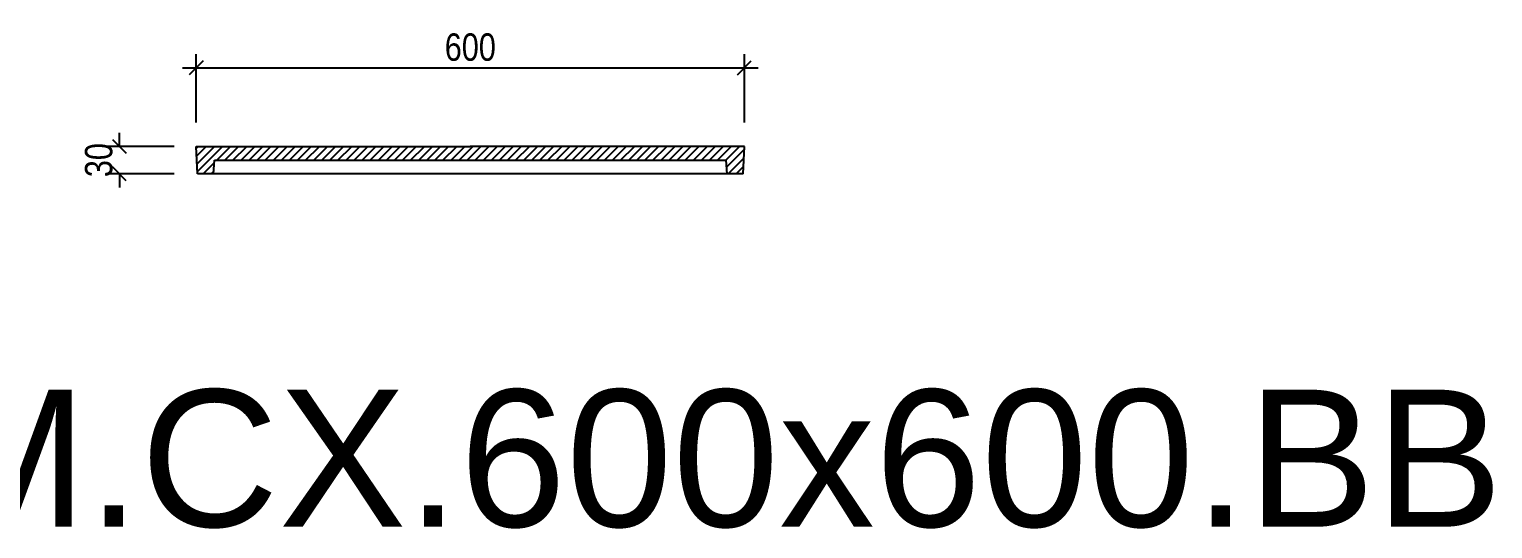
# Model space of a CAD drawing. Header units: feet. Extents: x 0 to 46220, y -100 to 29800.
# Drawn here: x 35215 to 36817, y 21649 to 22196 of the extents above; entities that cross this region are included whole.
import ezdxf
from ezdxf.enums import TextEntityAlignment as Align

# ---------------------------------------------------------------- set-up
doc = ezdxf.new("R2010")
doc.units = ezdxf.units.FT
doc.header["$MEASUREMENT"] = 0
doc.layers.get('Defpoints').update_dxf_attribs({"color": 8})
for name, color, linetype in [('1', 1, 'Continuous'), ('VHG-Dim', 140, 'Continuous'), ('VHG-Nap3', 251, 'Continuous'), ('VHG-Nap4', 7, 'Continuous'), ('VHG-Text', 7, 'Continuous'), ('VHG-Thep', 1, 'Continuous')]:
    doc.layers.add(name, color=color, linetype=linetype)
doc.styles.add('VHG-Unicode.Bold', font='arial.ttf', dxfattribs={"width": 0.8})
doc.styles.add('VHG-Unicode.Regular', font='arial.ttf', dxfattribs={"width": 0.8})
doc.dimstyles.new('VHG1-15', dxfattribs={"dimscale": 150, "dimtxt": 0.2, "dimasz": 0.1, "dimexe": 0.1, "dimexo": 0.1, "dimgap": 0.05, "dimtad": 1, "dimdec": 0, "dimzin": 0, "dimdsep": 46, "dimtxsty": 'VHG-Unicode.Regular', "dimblk": 'OBLIQUE', "dimcen": 0.1, "dimdle": 0.1, "dimclrd": 140, "dimclre": 140, "dimclrt": 7, "dimaunit": 1, "dimadec": 3, "dimazin": 0, "dimtfac": 1, "dimtdec": 0, "dimtix": 1, "dimtofl": 0, "dimtmove": 0, "dimatfit": 3, "dimldrblk": 'DOTSMALL', "dimfxl": 0.4, "dimfxlon": 1, "dimtolj": 1, "dimtzin": 0, "dimarcsym": 0})

# ---------------------------------------------------------------- blocks, each defined once
blk = doc.blocks.new('_Oblique')
at = {"layer": 'VHG-Dim', "linetype": 'ByBlock', "lineweight": -2}
blk.add_line((-0.5, -0.5), (0.5, 0.5), dxfattribs=at)
blk = doc.blocks.new('*D390')
at = {"layer": 'Defpoints', "color": 0, "transparency": 16777216}
for p in [(35997.7, 22153.3), (35397.7, 22067.3), (35997.7, 22067.3)]:
    blk.add_point(p, dxfattribs=at)
at = {"layer": 'VHG-Dim', "color": 140, "lineweight": -2, "transparency": 16777216}
for p, q in [((35397.7, 22093.3), (35397.7, 22168.3)), ((35997.7, 22093.3), (35997.7, 22168.3)), ((35382.7, 22153.3), (36012.7, 22153.3))]:
    blk.add_line(p, q, dxfattribs=at)
at = {"layer": 'VHG-Dim', "color": 140, "lineweight": -2, "transparency": 16777216, "xscale": 15, "yscale": 15, "zscale": 15, "rotation": 180}
blk.add_blockref('_Oblique', (35397.7, 22153.3), dxfattribs=at)
at = {"layer": 'VHG-Dim', "color": 140, "lineweight": -2, "transparency": 16777216, "xscale": 15, "yscale": 15, "zscale": 15}
blk.add_blockref('_Oblique', (35997.7, 22153.3), dxfattribs=at)
at = {"layer": 'VHG-Dim', "color": 7, "transparency": 16777216, "insert": (35697.7, 22175.8), "char_height": 30, "attachment_point": 5, "style": 'VHG-Unicode.Regular'}
blk.add_mtext('\\A1;600', dxfattribs=at)
blk = doc.blocks.new('_DotSmall')
at = {"layer": 'VHG-Thep', "linetype": 'ByBlock', "const_width": 0.5}
blk.add_lwpolyline([(-0.0625, 0, 1), (0.0625, 0, 1)], format="xyb", close=True, dxfattribs=at)
blk = doc.blocks.new('*D393')
at = {"layer": 'Defpoints', "color": 0, "transparency": 16777216}
for p in [(35397.7, 22067.3), (35313.7, 22037.3), (35397.7, 22037.3)]:
    blk.add_point(p, dxfattribs=at)
at = {"layer": 'VHG-Dim', "color": 140, "lineweight": -2, "transparency": 16777216}
for p, q in [((35313.7, 22067.3), (35313.7, 22082.3)), ((35373.7, 22067.3), (35298.7, 22067.3)), ((35373.7, 22037.3), (35298.7, 22037.3)), ((35313.7, 22037.3), (35313.7, 22022.3))]:
    blk.add_line(p, q, dxfattribs=at)
at = {"layer": 'VHG-Dim', "color": 140, "lineweight": -2, "transparency": 16777216, "xscale": 15, "yscale": 15, "zscale": 15}
for p, rotation in [((35313.7, 22067.3), 270), ((35313.7, 22037.3), 90)]:
    blk.add_blockref('_Oblique', p, dxfattribs=dict(at, rotation=rotation))
at = {"layer": 'VHG-Dim', "color": 7, "transparency": 16777216, "insert": (35291.2, 22052.3), "char_height": 30, "attachment_point": 5, "rotation": 90, "style": 'VHG-Unicode.Regular'}
blk.add_mtext('\\A1;30', dxfattribs=at)
blk = doc.blocks.new('VIN.TNM.CX.500x500.BB')
at = {"layer": 'VHG-Nap3'}
h = blk.add_hatch(dxfattribs=at)
h.set_pattern_fill('ANSI31', color=256, scale=50)
h.set_pattern_definition([(45, (746.0686, -1343.582), (-4.419417, 4.419417), [])])
h.paths.add_polyline_path([(0, 0), (-300, 0), (-298.5, -30), (-281, -30), (-280, -15), (0, -15), (280, -15), (281, -30), (298.5, -30), (300, 0)])
at = {"layer": 'VHG-Nap4'}
for p, q in [((-298.5, -30), (-300, 0)), ((-300, 0), (0, 0)), ((300, 0), (0, 0)), ((298.5, -30), (300, 0)), ((-281, -30), (-280, -15)), ((-280, -15), (280, -15)), ((281, -30), (280, -15)), ((298.5, -30), (-298.5, -30))]:
    blk.add_line(p, q, dxfattribs=at)

msp = doc.modelspace()

# ---------------------------------------------------------------- block references
at = {"layer": '1'}
msp.add_blockref('VIN.TNM.CX.500x500.BB', (35697.7, 22067.3), dxfattribs=at)

# ---------------------------------------------------------------- texts
at = {"layer": 'VHG-Text', "style": 'VHG-Unicode.Bold'}
msp.add_text('VIN.TNM.CX.600x600.BB', height=150, dxfattribs=at).set_placement((35622.4, 21651.1), align=Align.CENTER)

# ---------------------------------------------------------------- dimensions: what is measured, and where the dimension line sits
at = {"layer": 'VHG-Dim'}
dim = msp.add_linear_dim(base=(35997.7, 22153.3), p1=(35397.7, 22067.3), p2=(35997.7, 22067.3), dimstyle='VHG1-15', dxfattribs=at)
dim.commit()
dim.dimension.update_dxf_attribs({"geometry": '*D390', "text_midpoint": (35697.7, 22175.8)})
dim = msp.add_linear_dim(base=(35313.7, 22037.3), p1=(35397.7, 22067.3), p2=(35397.7, 22037.3), angle=90, dimstyle='VHG1-15', dxfattribs=at)
dim.commit()
dim.dimension.update_dxf_attribs({"geometry": '*D393', "text_midpoint": (35291.2, 22052.3)})

doc.saveas('drawing.dxf')
